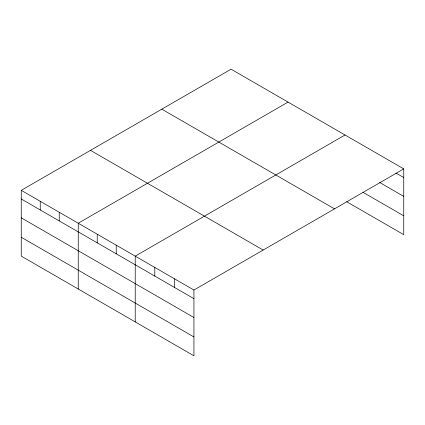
<?xml version="1.0" encoding="UTF-8"?>
<svg xmlns="http://www.w3.org/2000/svg" width="425" height="425" viewBox="0 0 425 425"><rect width="100%" height="100%" fill="white"/><g stroke="black" fill="none" stroke-linecap="round" stroke-linejoin="round"><path stroke-width="0.64" d="M403.75 168.895L231.067 69.195L21.25 190.331L21.25 256.105L193.933 355.805L193.933 290.031L403.75 168.895L403.75 234.669L346.715 201.742M288.049 102.096L78.237 223.231L78.237 289.005M345.036 134.996L135.224 256.132L135.224 321.906M395.919 173.018L403.75 177.533M379.706 182.506L403.75 196.393M362.929 192.249L403.75 215.815M161.824 109.172L334.512 208.866M90.488 150.354L263.176 250.054M21.25 190.331L193.933 290.031M21.25 198.974L193.933 298.669M21.25 217.828L193.933 317.528M21.25 237.251L193.933 336.951M174.362 278.731L174.362 287.374M154.796 267.431L154.796 276.075M116.227 245.167L116.227 253.805M97.229 234.196L97.229 242.84M59.24 212.266L59.24 220.904M40.248 201.296L40.248 209.939"/></g></svg>
